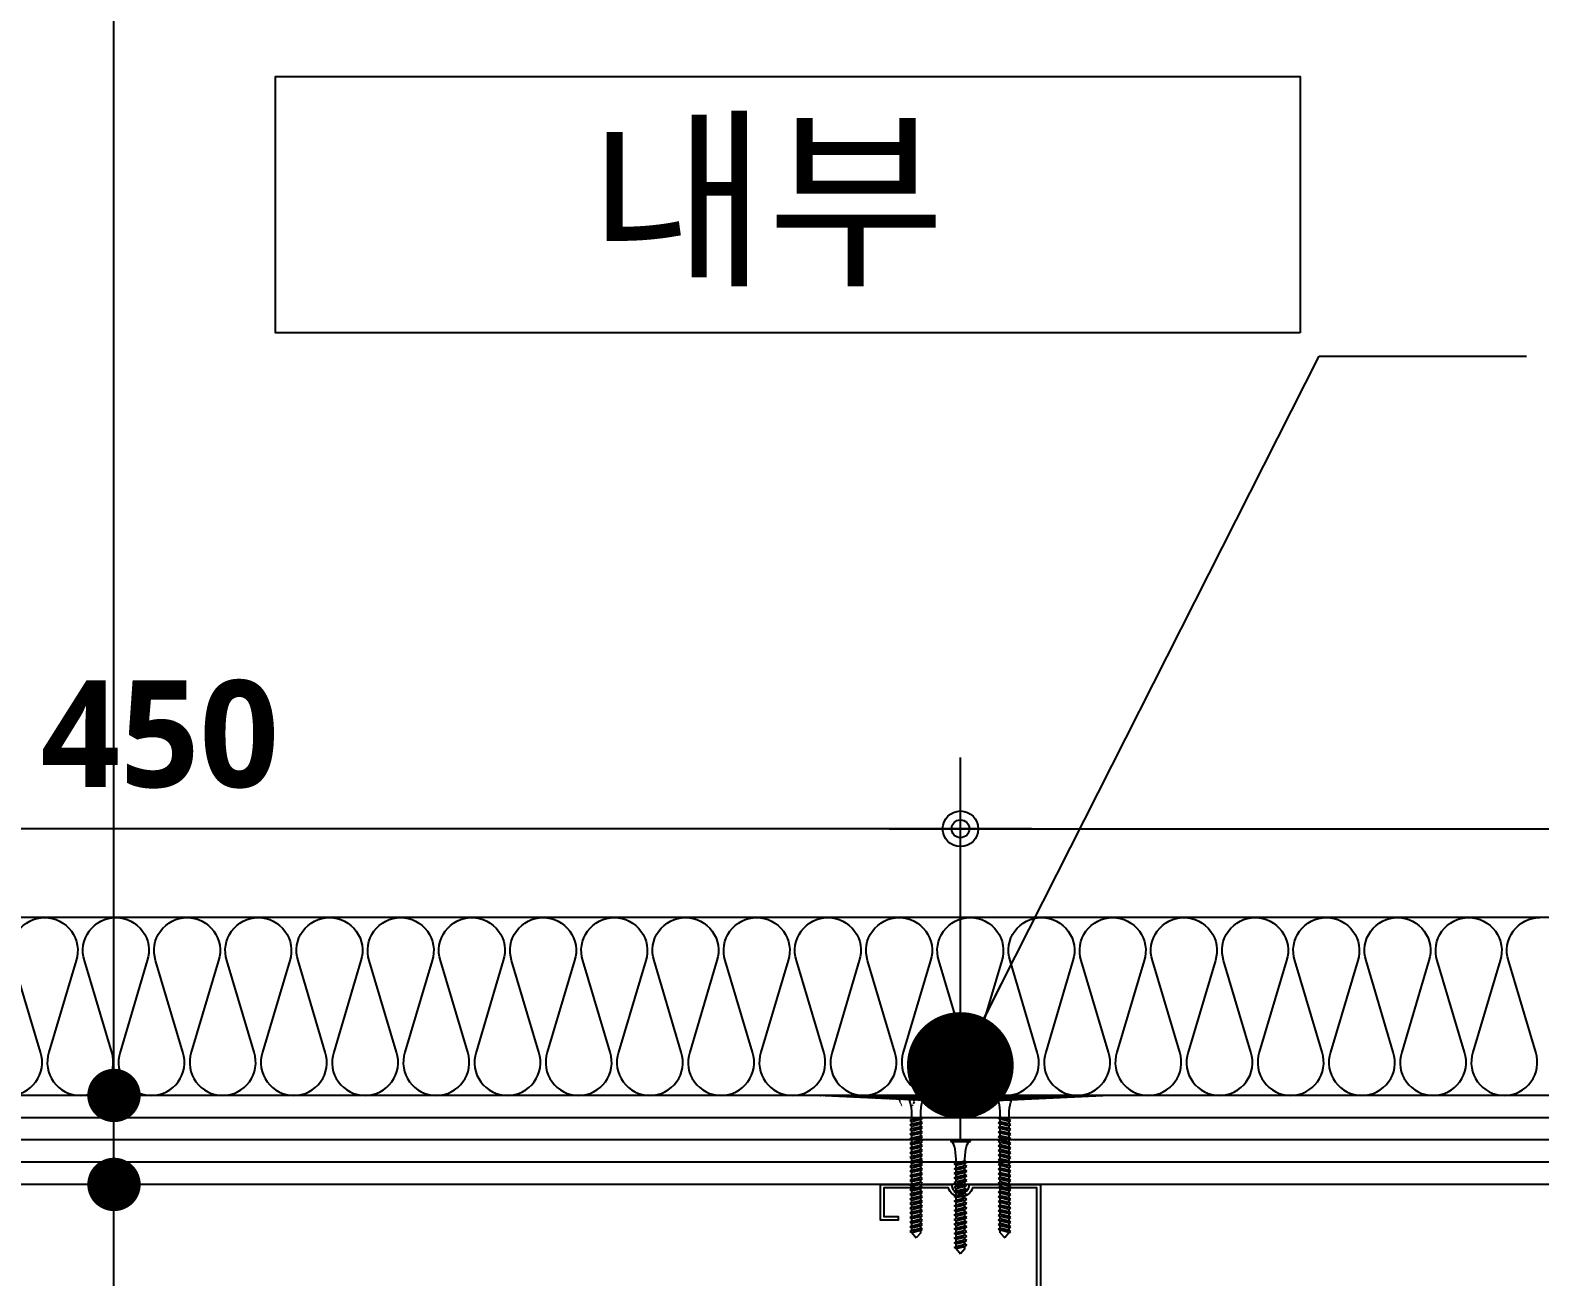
# Model space of a CAD drawing. Extents: x 200 to 24872, y 200 to 5740.
# Drawn here: x 21436.1 to 21860.3, y 2027.7 to 2378 of the extents above; entities that cross this region are included whole.
import ezdxf

# ---------------------------------------------------------------- set-up
doc = ezdxf.new("R2010")
doc.units = 0
doc.header["$LTSCALE"] = 10
doc.header["$MEASUREMENT"] = 0
doc.header["$PDSIZE"] = -2
doc.layers.get('0').update_dxf_attribs({"linetype": 'CONTINUOUS'})
doc.layers.get('Defpoints').update_dxf_attribs({"color": 143, "linetype": 'CONTINUOUS'})
for name, color, linetype in [('A-ANNO-LEAD', 4, 'CONTINUOUS'), ('A-ANNO-TEXT1', 7, 'CONTINUOUS'), ('A-DIM', 7, 'CONTINUOUS'), ('A-ELE9', 9, 'CONTINUOUS'), ('A-insul', 251, 'CONTINUOUS'), ('A-LEADER', 7, 'CONTINUOUS'), ('A-ST-AXIS-BUB', 7, 'CONTINUOUS'), ('A-ST-AXIS-DIM', 7, 'CONTINUOUS'), ('A-STUD', 3, 'CONTINUOUS'), ('A-WALL-DRY', 7, 'CONTINUOUS'), ('나사못32', 8, 'CONTINUOUS'), ('나사못40', 8, 'CONTINUOUS'), ('조인트컴파운드', 8, 'CONTINUOUS')]:
    doc.layers.add(name, color=color, linetype=linetype)
doc.styles.add('2020음성 1차', font='NanumGothicBold.ttf')
doc.dimstyles.new('DLEADER', dxfattribs={"dimscale": 50, "dimtxt": 3, "dimasz": 3, "dimexe": 1, "dimexo": 8, "dimgap": 1, "dimtad": 1, "dimdec": 0, "dimrnd": 0.25, "dimdsep": 32, "dimtxsty": '2020음성 1차', "dimblk": 'DOT', "dimcen": 5, "dimclrd": 4, "dimclre": 4, "dimclrt": 3, "dimadec": 0, "dimazin": 0, "dimtfac": 1, "dimtdec": 0, "dimtix": 1, "dimtmove": 2, "dimatfit": 1, "dimldrblk": 'DOT', "dimfxl": 1, "dimarcsym": 0})
doc.dimstyles.new('RI-DOT-150', dxfattribs={"dimscale": 150, "dimtxt": 3, "dimasz": 1, "dimexe": 2, "dimexo": 2, "dimgap": 1, "dimtad": 1, "dimdec": 0, "dimzin": 9, "dimdsep": 46, "dimtxsty": '2020음성 1차', "dimcen": 0, "dimclrd": 256, "dimclre": 256, "dimclrt": 3, "dimadec": 0, "dimazin": 0, "dimtm": 1e-09, "dimtfac": 1, "dimtdec": 0, "dimtix": 1, "dimtmove": 2, "dimatfit": 3, "dimfxl": 1.25, "dimtolj": 1, "dimtzin": 0, "dimlwd": -1, "dimlwe": -1, "dimarcsym": 0})

# ---------------------------------------------------------------- blocks, each defined once
blk = doc.blocks.new('DIMDOT')
at = {"layer": 'A-DIM', "color": 7, "linetype": 'Continuous'}
blk.add_line((-2, 0), (2, 0), dxfattribs=at)
for radius in [0.5, 0.25]:
    blk.add_circle((0, 0), radius, dxfattribs=at)
blk = doc.blocks.new('*D162')
at = {"layer": 'A-ST-AXIS-DIM'}
for p, q in [((21697.48585798964, 2086.111153102946), (21697.48585798964, 2173.61115309353)), ((22147.48585798964, 2086.111153100814), (22147.48585798964, 2173.61115309353)), ((21707.48585798964, 2153.61115309353), (22137.48585798964, 2153.61115309353))]:
    blk.add_line(p, q, dxfattribs=at)
at = {"layer": 'Defpoints', "color": 0}
for p in [(22147.48585798964, 2153.61115309353), (21697.48585798964, 2071.111153102946), (22147.48585798964, 2071.111153100814)]:
    blk.add_point(p, dxfattribs=at)
at = {"layer": 'A-ST-AXIS-DIM', "linetype": 'ByBlock', "xscale": 10, "yscale": 10, "zscale": 10, "rotation": 180}
blk.add_blockref('DIMDOT', (21697.48585798964, 2153.61115309353), dxfattribs=at)
at = {"layer": 'A-ST-AXIS-DIM', "linetype": 'ByBlock', "xscale": 10, "yscale": 10, "zscale": 10}
blk.add_blockref('DIMDOT', (22147.48585798964, 2153.61115309353), dxfattribs=at)
at = {"layer": 'A-ST-AXIS-DIM', "color": 3, "ltscale": 10, "insert": (21922.48585798964, 2180.102630366258), "char_height": 30, "attachment_point": 5, "style": '2020음성 1차'}
blk.add_mtext('\\A1;450', dxfattribs=at)
blk = doc.blocks.new('*D163')
at = {"layer": 'A-ST-AXIS-DIM'}
for p, q in [((21247.48585798964, 2086.111153100814), (21247.48585798964, 2173.61115309353)), ((21697.48585798964, 2086.111153102946), (21697.48585798964, 2173.61115309353)), ((21687.48585798964, 2153.61115309353), (21257.48585798964, 2153.61115309353))]:
    blk.add_line(p, q, dxfattribs=at)
at = {"layer": 'Defpoints', "color": 0}
for p in [(21247.48585798964, 2153.61115309353), (21247.48585798964, 2071.111153100814), (21697.48585798964, 2071.111153102946)]:
    blk.add_point(p, dxfattribs=at)
at = {"layer": 'A-ST-AXIS-DIM', "linetype": 'ByBlock', "xscale": 10, "yscale": 10, "zscale": 10, "rotation": 180}
blk.add_blockref('DIMDOT', (21247.48585798964, 2153.61115309353), dxfattribs=at)
at = {"layer": 'A-ST-AXIS-DIM', "linetype": 'ByBlock', "xscale": 10, "yscale": 10, "zscale": 10}
blk.add_blockref('DIMDOT', (21697.48585798964, 2153.61115309353), dxfattribs=at)
at = {"layer": 'A-ST-AXIS-DIM', "color": 3, "ltscale": 10, "insert": (21472.48585798964, 2180.102630366258), "char_height": 30, "attachment_point": 5, "style": '2020음성 1차'}
blk.add_mtext('\\A1;450', dxfattribs=at)
blk = doc.blocks.new('_Dot')
at = {"color": 0, "lineweight": -2}
blk.add_line((-0.5, 0), (-1, 0), dxfattribs=at)
at = {"color": 0, "const_width": 0.5}
blk.add_lwpolyline([(-0.25, 0, 1), (0.25, 0, 1)], format="xyb", close=True, dxfattribs=at)
blk = doc.blocks.new('SYM-DOT')
at = {"layer": 'A-LEADER', "const_width": 7.5}
blk.add_lwpolyline([(-7.059022421001259, 1.842695543846275, 1), (0.4409775789987407, 1.842695543846275, 1)], format="xyb", close=True, dxfattribs=at)
blk = doc.blocks.new('kcc나사못32')
at = {"layer": '나사못32'}
for p, q in [((1.500005058944225, 29.89999868441373), (1.000005058944225, 29.59999868436717)), ((1.500005058944225, 30.59999868436717), (2.750005058944225, 31.99999868427403)), ((1.500005058944225, 30.59999868436717), (1.500005058944225, 29.89999868441373)), ((4.000005058944225, 30.49999868427403), (1.500005058944225, 29.89999868441373)), ((4.000005058944225, 29.89999868441373), (1.500005058944225, 29.89999868441373)), ((4.000005058944225, 29.89999868441373), (1.500005058944225, 29.2999986843206)), ((4.000005058944225, 30.49999868427403), (2.750005058944225, 31.99999868427403)), ((4.000005058944225, 30.49999868427403), (4.500005058944224, 30.19999868422747)), ((4.500005058944224, 30.19999868422747), (4.000005058944225, 29.89999868441373)), ((4.000005058944225, 29.89999868441373), (4.000005058944225, 29.19999868422747)), ((1.000005058944225, 29.59999868436717), (1.500005058944225, 29.2999986843206)), ((1.500005058944225, 28.59999868436716), (1.000005058944225, 28.2999986843206)), ((1.000005058944225, 28.2999986843206), (1.500005058944225, 27.99999868427403)), ((1.500005058944225, 27.2999986843206), (1.000005058944225, 26.99999868427403)), ((1.000005058944225, 26.99999868427403), (1.500005058944225, 26.69999868422747)), ((1.500005058944225, 25.99999868427403), (1.000005058944225, 25.69999868422747)), ((1.000005058944225, 25.69999868422747), (1.500005058944225, 25.39999868441373)), ((1.500005058944225, 29.2999986843206), (1.500005058944225, 28.59999868436716)), ((4.000005058944225, 29.19999868422747), (1.500005058944225, 28.59999868436716)), ((4.000005058944225, 28.59999868436716), (1.500005058944225, 28.59999868436716)), ((4.000005058944225, 28.59999868436716), (1.500005058944225, 27.99999868427403)), ((1.500005058944225, 27.99999868427403), (1.500005058944225, 27.2999986843206)), ((4.000005058944225, 27.89999868441373), (1.500005058944225, 27.2999986843206)), ((4.000005058944225, 27.2999986843206), (1.500005058944225, 27.2999986843206)), ((4.000005058944225, 27.2999986843206), (1.500005058944225, 26.69999868422747)), ((1.500005058944225, 26.69999868422747), (1.500005058944225, 25.99999868427403)), ((4.000005058944225, 26.59999868436717), (1.500005058944225, 25.99999868427403)), ((4.000005058944225, 25.99999868427403), (1.500005058944225, 25.99999868427403)), ((4.000005058944225, 25.99999868427403), (1.500005058944225, 25.39999868441373)), ((4.000005058944225, 29.19999868422747), (4.500005058944224, 28.89999868441373)), ((4.500005058944224, 28.89999868441373), (4.000005058944225, 28.59999868436716)), ((4.000005058944225, 28.59999868436716), (4.000005058944225, 27.89999868441373)), ((4.000005058944225, 27.89999868441373), (4.500005058944224, 27.59999868436717)), ((4.500005058944224, 27.59999868436717), (4.000005058944225, 27.2999986843206)), ((4.000005058944225, 27.2999986843206), (4.000005058944225, 26.59999868436717)), ((4.000005058944225, 26.59999868436717), (4.500005058944224, 26.2999986843206)), ((4.500005058944224, 26.2999986843206), (4.000005058944225, 25.99999868427403)), ((4.000005058944225, 25.99999868427403), (4.000005058944225, 25.2999986843206)), ((1.500005058944225, 24.69999868422747), (1.000005058944225, 24.39999868441373)), ((1.000005058944225, 24.39999868441373), (1.500005058944225, 24.09999868436717)), ((1.500005058944225, 23.39999868441373), (1.000005058944225, 23.09999868436717)), ((1.000005058944225, 23.09999868436717), (1.500005058944225, 22.7999986843206)), ((1.500005058944225, 22.09999868436717), (1.000005058944225, 21.7999986843206)), ((1.000005058944225, 21.7999986843206), (1.500005058944225, 21.49999868427403)), ((1.500005058944225, 25.39999868441373), (1.500005058944225, 24.69999868422747)), ((4.000005058944225, 25.2999986843206), (1.500005058944225, 24.69999868422747)), ((4.000005058944225, 24.69999868422747), (1.500005058944225, 24.69999868422747)), ((4.000005058944225, 24.69999868422747), (1.500005058944225, 24.09999868436717)), ((1.500005058944225, 24.09999868436717), (1.500005058944225, 23.39999868441373)), ((4.000005058944225, 23.99999868427403), (1.500005058944225, 23.39999868441373)), ((4.000005058944225, 23.39999868441373), (1.500005058944225, 23.39999868441373)), ((4.000005058944225, 23.39999868441373), (1.500005058944225, 22.7999986843206)), ((1.500005058944225, 22.7999986843206), (1.500005058944225, 22.09999868436717)), ((4.000005058944225, 22.69999868422747), (1.500005058944225, 22.09999868436717)), ((4.000005058944225, 22.09999868436717), (1.500005058944225, 22.09999868436717)), ((4.000005058944225, 22.09999868436717), (1.500005058944225, 21.49999868427403)), ((1.500005058944225, 21.49999868427403), (1.500005058944225, 20.7999986843206)), ((4.000005058944225, 21.39999868441373), (1.500005058944225, 20.7999986843206)), ((4.000005058944225, 25.2999986843206), (4.500005058944224, 24.99999868427404)), ((4.500005058944224, 24.99999868427404), (4.000005058944225, 24.69999868422747)), ((4.000005058944225, 24.69999868422747), (4.000005058944225, 23.99999868427403)), ((4.000005058944225, 23.99999868427403), (4.500005058944224, 23.69999868422747)), ((4.500005058944224, 23.69999868422747), (4.000005058944225, 23.39999868441373)), ((4.000005058944225, 23.39999868441373), (4.000005058944225, 22.69999868422747)), ((4.000005058944225, 22.69999868422747), (4.500005058944224, 22.39999868441373)), ((4.500005058944224, 22.39999868441373), (4.000005058944225, 22.09999868436717)), ((4.000005058944225, 22.09999868436717), (4.000005058944225, 21.39999868441373)), ((4.000005058944225, 21.39999868441373), (4.500005058944224, 21.09999868436716)), ((1.500005058944225, 20.7999986843206), (1.000005058944225, 20.49999868427403)), ((1.000005058944225, 20.49999868427403), (1.500005058944225, 20.19999868422747)), ((1.500005058944225, 19.49999868427403), (1.000005058944225, 19.19999868422747)), ((1.000005058944225, 19.19999868422747), (1.500005058944225, 18.89999868441373)), ((1.500005058944225, 18.19999868422747), (1.000005058944225, 17.89999868441373)), ((1.000005058944225, 17.89999868441373), (1.500005058944225, 17.59999868436716)), ((4.000005058944225, 20.7999986843206), (1.500005058944225, 20.7999986843206)), ((4.000005058944225, 20.7999986843206), (1.500005058944225, 20.19999868422747)), ((1.500005058944225, 20.19999868422747), (1.500005058944225, 19.49999868427403)), ((4.000005058944225, 20.09999868436716), (1.500005058944225, 19.49999868427403)), ((4.000005058944225, 19.49999868427403), (1.500005058944225, 19.49999868427403)), ((4.000005058944225, 19.49999868427403), (1.500005058944225, 18.89999868441373)), ((1.500005058944225, 18.89999868441373), (1.500005058944225, 18.19999868422747)), ((4.000005058944225, 18.7999986843206), (1.500005058944225, 18.19999868422747)), ((4.000005058944225, 18.19999868422747), (1.500005058944225, 18.19999868422747)), ((4.000005058944225, 18.19999868422747), (1.500005058944225, 17.59999868436716)), ((1.500005058944225, 17.59999868436716), (1.500005058944225, 16.89999868441373)), ((4.000005058944225, 17.49999868427403), (1.500005058944225, 16.89999868441373)), ((4.500005058944224, 21.09999868436716), (4.000005058944225, 20.7999986843206)), ((4.000005058944225, 20.7999986843206), (4.000005058944225, 20.09999868436716)), ((4.000005058944225, 20.09999868436716), (4.500005058944224, 19.7999986843206)), ((4.500005058944224, 19.7999986843206), (4.000005058944225, 19.49999868427403)), ((4.000005058944225, 19.49999868427403), (4.000005058944225, 18.7999986843206)), ((4.000005058944225, 18.7999986843206), (4.500005058944224, 18.49999868427403)), ((4.500005058944224, 18.49999868427403), (4.000005058944225, 18.19999868422747)), ((4.000005058944225, 18.19999868422747), (4.000005058944225, 17.49999868427403)), ((4.000005058944225, 17.49999868427403), (4.500005058944224, 17.19999868422746)), ((4.500005058944224, 17.19999868422746), (4.000005058944225, 16.89999868441373)), ((1.500005058944225, 16.89999868441373), (1.000005058944225, 16.59999868436716)), ((1.000005058944225, 16.59999868436716), (1.500005058944225, 16.2999986843206)), ((1.500005058944225, 15.59999868436716), (1.000005058944225, 15.2999986843206)), ((1.000005058944225, 15.2999986843206), (1.500005058944225, 14.99999868427403)), ((1.500005058944225, 14.2999986843206), (1.000005058944225, 13.99999868427403)), ((1.000005058944225, 13.99999868427403), (1.500005058944225, 13.69999868422747)), ((1.500005058944225, 12.99999868427403), (1.000005058944225, 12.69999868422746)), ((4.000005058944225, 16.89999868441373), (1.500005058944225, 16.89999868441373)), ((4.000005058944225, 16.89999868441373), (1.500005058944225, 16.2999986843206)), ((1.500005058944225, 16.2999986843206), (1.500005058944225, 15.59999868436716)), ((4.000005058944225, 16.19999868422747), (1.500005058944225, 15.59999868436716)), ((4.000005058944225, 15.59999868436716), (1.500005058944225, 15.59999868436716)), ((4.000005058944225, 15.59999868436716), (1.500005058944225, 14.99999868427403)), ((1.500005058944225, 14.99999868427403), (1.500005058944225, 14.2999986843206)), ((4.000005058944225, 14.89999868441373), (1.500005058944225, 14.2999986843206)), ((4.000005058944225, 14.2999986843206), (1.500005058944225, 14.2999986843206)), ((4.000005058944225, 14.2999986843206), (1.500005058944225, 13.69999868422747)), ((1.500005058944225, 13.69999868422747), (1.500005058944225, 12.99999868427403)), ((4.000005058944225, 13.59999868436716), (1.500005058944225, 12.99999868427403)), ((4.000005058944225, 12.99999868427403), (1.500005058944225, 12.99999868427403)), ((4.000005058944225, 12.99999868427403), (1.500005058944225, 12.39999868441373)), ((4.000005058944225, 16.89999868441373), (4.000005058944225, 16.19999868422747)), ((4.000005058944225, 16.19999868422747), (4.500005058944224, 15.89999868441373)), ((4.500005058944224, 15.89999868441373), (4.000005058944225, 15.59999868436716)), ((4.000005058944225, 15.59999868436716), (4.000005058944225, 14.89999868441373)), ((4.000005058944225, 14.89999868441373), (4.500005058944224, 14.59999868436716)), ((4.500005058944224, 14.59999868436716), (4.000005058944225, 14.2999986843206)), ((4.000005058944225, 14.2999986843206), (4.000005058944225, 13.59999868436716)), ((4.000005058944225, 13.59999868436716), (4.500005058944224, 13.2999986843206)), ((4.500005058944224, 13.2999986843206), (4.000005058944225, 12.99999868427403)), ((4.000005058944225, 12.99999868427403), (4.000005058944225, 12.2999986843206)), ((1.000005058944225, 12.69999868422746), (1.500005058944225, 12.39999868441373)), ((1.500005058944225, 11.69999868422746), (1.000005058944225, 11.39999868441373)), ((1.000005058944225, 11.39999868441373), (1.500005058944225, 11.09999868436716)), ((1.500005058944225, 10.39999868441373), (1.000005058944225, 10.09999868436716)), ((1.000005058944225, 10.09999868436716), (1.500005058944225, 9.799998684320597)), ((1.500005058944225, 9.099998684367165), (1.000005058944225, 8.799998684320597)), ((1.000005058944225, 8.799998684320597), (1.500005058944225, 8.499998684274033)), ((1.500005058944225, 12.39999868441373), (1.500005058944225, 11.69999868422746)), ((4.000005058944225, 12.2999986843206), (1.500005058944225, 11.69999868422746)), ((4.000005058944225, 11.69999868422746), (1.500005058944225, 11.69999868422746)), ((4.000005058944225, 11.69999868422746), (1.500005058944225, 11.09999868436716)), ((1.500005058944225, 11.09999868436716), (1.500005058944225, 10.39999868441373)), ((4.000005058944225, 10.99999868427403), (1.500005058944225, 10.39999868441373)), ((4.000005058944225, 10.39999868441373), (1.500005058944225, 10.39999868441373)), ((4.000005058944225, 10.39999868441373), (1.500005058944225, 9.799998684320597)), ((1.500005058944225, 9.799998684320597), (1.500005058944225, 9.099998684367165)), ((4.000005058944225, 9.699998684227467), (1.500005058944225, 9.099998684367165)), ((4.000005058944225, 9.099998684367165), (1.500005058944225, 9.099998684367165)), ((4.000005058944225, 9.099998684367165), (1.500005058944225, 8.499998684274033)), ((1.500005058944225, 8.499998684274033), (1.500005058944225, 7.799998684320598)), ((4.000005058944225, 12.2999986843206), (4.500005058944224, 11.99999868427403)), ((4.500005058944224, 11.99999868427403), (4.000005058944225, 11.69999868422746)), ((4.000005058944225, 11.69999868422746), (4.000005058944225, 10.99999868427403)), ((4.000005058944225, 10.99999868427403), (4.500005058944224, 10.69999868422746)), ((4.500005058944224, 10.69999868422746), (4.000005058944225, 10.39999868441373)), ((4.000005058944225, 10.39999868441373), (4.000005058944225, 9.699998684227467)), ((4.000005058944225, 9.699998684227467), (4.500005058944224, 9.399998684413733)), ((4.500005058944224, 9.399998684413733), (4.000005058944225, 9.099998684367165)), ((4.000005058944225, 9.099998684367165), (4.000005058944225, 8.399998684413731)), ((1.500005058944225, 7.799998684320598), (1.000005058944225, 7.499998684274032)), ((1.000005058944225, 7.499998684274032), (1.500005058944225, 7.199998684227466)), ((1.500005058944225, 6.499998684274032), (1.000005058944225, 6.199998684227466)), ((1.000005058944225, 6.199998684227466), (1.500005058944225, 5.899998684413731)), ((4.000005058944225, 8.399998684413731), (1.500005058944225, 7.799998684320598)), ((4.000005058944225, 7.799998684320598), (1.500005058944225, 7.799998684320598)), ((4.000005058944225, 7.799998684320598), (1.500005058944225, 7.199998684227466)), ((1.500005058944225, 7.199998684227466), (1.500005058944225, 6.499998684274032)), ((4.000005058944225, 7.099998684367164), (1.500005058944225, 6.499998684274032)), ((4.000005058944225, 6.499998684274032), (1.500005058944225, 6.499998684274032)), ((4.000005058944225, 6.499998684274032), (1.500005058944225, 5.899998684413731)), ((1.500005058944225, 5.899998684413731), (1.500005058944225, 5.399998684413731)), ((4.000005058944225, 8.399998684413731), (4.500005058944224, 8.099998684367165)), ((4.500005058944224, 8.099998684367165), (4.000005058944225, 7.799998684320598)), ((4.000005058944225, 7.799998684320598), (4.000005058944225, 7.099998684367164)), ((4.000005058944225, 7.099998684367164), (4.500005058944224, 6.799998684320598)), ((4.500005058944224, 6.799998684320598), (4.000005058944225, 6.499998684274032)), ((4.000005058944225, 6.499998684274032), (4.000005058944225, 5.399998684413731)), ((5.0589442253e-06, -1.3157259673e-06), (5.0589442253e-06, 0.3999986844137311)), ((5.500005058944224, 0.3999986844137311), (5.0589442253e-06, 0.3999986844137311)), ((5.500005058944224, -1.3157259673e-06), (5.500005058944224, 0.3999986844137311)), ((5.500005058944224, -1.3157259673e-06), (5.0589442253e-06, -1.3157259673e-06))]:
    blk.add_line(p, q, dxfattribs=at)
at = {"layer": '나사못32', "extrusion": (0, 0, -1)}
blk.add_ellipse((5.0589442253e-06, 5.399998684413731), major_axis=(1.549203e-10, 5), ratio=0.3, start_param=1.570796326785601, end_param=3.141592653486512, dxfattribs=at)
at = {"layer": '나사못32'}
blk.add_ellipse((5.500005058944224, 5.399998684413731), major_axis=(2.59983e-11, 5), ratio=0.3, start_param=1.570796326796456, end_param=3.141592653607123, dxfattribs=at)
blk = doc.blocks.new('kcc나사못40')
at = {"layer": '나사못40'}
for p, q in [((1.500000002384354, 38.49999986732496), (1.000000002384354, 38.19999986732496)), ((1.000000002384354, 38.19999986732496), (1.500000002384354, 37.89999986732496)), ((1.500000002384354, 38.49999986732496), (2.750000002384354, 39.99999986732496)), ((1.500000002384354, 38.49999986732496), (4.000000002384353, 37.89999986732496)), ((4.000000002384353, 38.59999986732497), (2.750000002384354, 39.99999986732496)), ((4.000000002384339, 38.59999986732497), (4.000000002384326, 37.89999986732496)), ((1.500000002384354, 37.19999986732496), (1.000000002384354, 36.89999986732496)), ((1.000000002384354, 36.89999986732496), (1.500000002384354, 36.59999986732497)), ((1.500000002384382, 35.89999986732498), (1.000000002384382, 35.59999986732497)), ((1.000000002384382, 35.59999986732497), (1.500000002384382, 35.29999986732498)), ((1.50000000238441, 34.599999867325), (1.00000000238441, 34.299999867325)), ((1.00000000238441, 34.299999867325), (1.50000000238441, 33.999999867325)), ((1.500000002384354, 37.89999986732496), (4.000000002384353, 37.29999986732497)), ((1.500000002384354, 37.89999986732495), (1.500000002384354, 37.19999986732496)), ((1.500000002384354, 37.89999986732495), (4.000000002384353, 37.89999986732496)), ((1.500000002384354, 37.19999986732496), (4.000000002384353, 36.59999986732497)), ((1.500000002384354, 36.59999986732497), (4.000000002384353, 35.99999986732497)), ((1.500000002384382, 36.59999986732497), (1.500000002384382, 35.89999986732496)), ((1.500000002384382, 36.59999986732497), (4.000000002384311, 36.59999986732497)), ((1.500000002384382, 35.89999986732498), (4.000000002384382, 35.29999986732498)), ((1.500000002384382, 35.29999986732498), (4.000000002384382, 34.69999986732498)), ((1.50000000238441, 35.29999986732498), (1.50000000238441, 34.59999986732498)), ((1.500000002384382, 35.29999986732498), (4.000000002384382, 35.29999986732498)), ((1.50000000238441, 34.599999867325), (4.00000000238441, 33.999999867325)), ((1.500000002384439, 33.999999867325), (1.500000002384439, 33.299999867325)), ((1.50000000238441, 33.999999867325), (4.00000000238441, 33.39999986732501)), ((1.500000002384439, 33.999999867325), (4.000000002384368, 33.999999867325)), ((4.000000002384353, 37.89999986732496), (4.500000002384353, 37.59999986732497)), ((4.500000002384353, 37.59999986732497), (4.000000002384353, 37.29999986732497)), ((4.000000002384326, 37.29999986732496), (4.000000002384311, 36.59999986732497)), ((4.000000002384353, 36.59999986732497), (4.500000002384353, 36.29999986732499)), ((4.500000002384353, 36.29999986732499), (4.000000002384353, 35.99999986732497)), ((4.000000002384353, 35.99999986732497), (4.000000002384339, 35.29999986732498)), ((4.000000002384382, 35.29999986732498), (4.500000002384382, 34.999999867325)), ((4.500000002384382, 34.999999867325), (4.000000002384382, 34.69999986732498)), ((4.000000002384382, 34.69999986732498), (4.000000002384368, 33.999999867325)), ((4.00000000238441, 33.999999867325), (4.50000000238441, 33.69999986732502)), ((1.500000002384439, 33.29999986732501), (1.000000002384439, 32.99999986732502)), ((1.000000002384439, 32.99999986732502), (1.500000002384439, 32.69999986732502)), ((1.500000002384467, 31.99999986732503), (1.000000002384467, 31.69999986732503)), ((1.000000002384467, 31.69999986732503), (1.500000002384467, 31.39999986732504)), ((1.500000002384496, 30.69999986732505), (1.000000002384496, 30.39999986732505)), ((1.000000002384496, 30.39999986732505), (1.500000002384496, 30.09999986732506)), ((1.500000002384439, 33.29999986732501), (4.000000002384439, 32.69999986732502)), ((1.500000002384439, 32.69999986732502), (4.000000002384439, 32.09999986732503)), ((1.500000002384467, 32.69999986732502), (1.500000002384467, 31.99999986732502)), ((1.500000002384467, 32.69999986732502), (4.000000002384439, 32.69999986732502)), ((1.500000002384467, 31.99999986732503), (4.000000002384467, 31.39999986732504)), ((1.500000002384496, 31.39999986732504), (1.500000002384496, 30.69999986732503)), ((1.500000002384467, 31.39999986732504), (4.000000002384467, 30.79999986732504)), ((1.500000002384496, 31.39999986732504), (4.000000002384425, 31.39999986732504)), ((1.500000002384496, 30.69999986732505), (4.000000002384496, 30.09999986732506)), ((1.500000002384496, 30.09999986732506), (4.000000002384496, 29.49999986732506)), ((1.500000002384524, 30.09999986732506), (1.500000002384524, 29.39999986732505)), ((1.500000002384524, 30.09999986732506), (4.000000002384454, 30.09999986732506)), ((4.50000000238441, 33.69999986732502), (4.00000000238441, 33.39999986732501)), ((4.00000000238441, 33.39999986732501), (4.000000002384396, 32.69999986732502)), ((4.000000002384439, 32.69999986732502), (4.500000002384438, 32.39999986732504)), ((4.500000002384438, 32.39999986732504), (4.000000002384439, 32.09999986732503)), ((4.000000002384439, 32.09999986732503), (4.000000002384425, 31.39999986732504)), ((4.000000002384467, 31.39999986732504), (4.500000002384467, 31.09999986732506)), ((4.500000002384467, 31.09999986732506), (4.000000002384467, 30.79999986732504)), ((4.000000002384467, 30.79999986732504), (4.000000002384454, 30.09999986732506)), ((4.000000002384496, 30.09999986732506), (4.500000002384496, 29.79999986732507)), ((4.500000002384496, 29.79999986732507), (4.000000002384496, 29.49999986732506)), ((1.500000002384524, 29.39999986732507), (1.000000002384524, 29.09999986732507)), ((1.000000002384524, 29.09999986732507), (1.500000002384524, 28.79999986732507)), ((1.500000002384552, 28.09999986732508), (1.000000002384552, 27.79999986732509)), ((1.000000002384552, 27.79999986732509), (1.500000002384552, 27.49999986732509)), ((1.500000002384581, 26.7999998673251), (1.000000002384581, 26.4999998673251)), ((1.000000002384581, 26.4999998673251), (1.500000002384581, 26.19999986732511)), ((1.500000002384609, 25.49999986732512), (1.000000002384609, 25.19999986732512)), ((1.500000002384524, 29.39999986732507), (4.000000002384524, 28.79999986732507)), ((1.500000002384552, 28.79999986732507), (1.500000002384552, 28.09999986732507)), ((1.500000002384524, 28.79999986732507), (4.000000002384524, 28.19999986732508)), ((1.500000002384552, 28.79999986732507), (4.000000002384481, 28.79999986732507)), ((1.500000002384552, 28.09999986732508), (4.000000002384552, 27.49999986732509)), ((1.500000002384552, 27.49999986732509), (4.000000002384552, 26.89999986732509)), ((1.500000002384581, 27.49999986732509), (1.500000002384581, 26.79999986732509)), ((1.500000002384581, 27.49999986732509), (4.00000000238451, 27.49999986732509)), ((1.500000002384581, 26.7999998673251), (4.000000002384581, 26.19999986732511)), ((1.500000002384609, 26.19999986732511), (1.500000002384609, 25.4999998673251)), ((1.500000002384581, 26.19999986732511), (4.000000002384581, 25.59999986732511)), ((1.500000002384609, 26.19999986732511), (4.000000002384538, 26.19999986732511)), ((1.500000002384609, 25.49999986732512), (4.000000002384609, 24.89999986732512)), ((4.000000002384496, 29.49999986732506), (4.000000002384481, 28.79999986732507)), ((4.000000002384524, 28.79999986732507), (4.500000002384523, 28.49999986732509)), ((4.500000002384523, 28.49999986732509), (4.000000002384524, 28.19999986732508)), ((4.000000002384524, 28.19999986732508), (4.00000000238451, 27.49999986732509)), ((4.000000002384552, 27.49999986732509), (4.500000002384552, 27.1999998673251)), ((4.500000002384552, 27.1999998673251), (4.000000002384552, 26.89999986732509)), ((4.000000002384552, 26.89999986732509), (4.000000002384538, 26.19999986732511)), ((4.000000002384581, 26.19999986732511), (4.500000002384581, 25.89999986732512)), ((4.500000002384581, 25.89999986732512), (4.000000002384581, 25.59999986732511)), ((4.000000002384581, 25.59999986732511), (4.000000002384566, 24.89999986732512)), ((1.000000002384609, 25.19999986732512), (1.500000002384609, 24.89999986732512)), ((1.500000002384638, 24.19999986732513), (1.000000002384638, 23.89999986732513)), ((1.000000002384638, 23.89999986732513), (1.500000002384638, 23.59999986732514)), ((1.500000002384666, 22.89999986732515), (1.000000002384666, 22.59999986732515)), ((1.000000002384666, 22.59999986732515), (1.500000002384666, 22.29999986732515)), ((1.500000002384695, 21.59999986732517), (1.000000002384695, 21.29999986732517)), ((1.000000002384695, 21.29999986732517), (1.500000002384695, 20.99999986732517)), ((1.500000002384609, 24.89999986732512), (4.000000002384609, 24.29999986732513)), ((1.500000002384638, 24.89999986732512), (1.500000002384638, 24.19999986732512)), ((1.500000002384638, 24.89999986732512), (4.000000002384566, 24.89999986732512)), ((1.500000002384638, 24.19999986732513), (4.000000002384638, 23.59999986732514)), ((1.500000002384666, 23.59999986732514), (1.500000002384666, 22.89999986732514)), ((1.500000002384638, 23.59999986732514), (4.000000002384638, 22.99999986732514)), ((1.500000002384666, 23.59999986732514), (4.000000002384596, 23.59999986732514)), ((1.500000002384666, 22.89999986732515), (4.000000002384666, 22.29999986732515)), ((1.500000002384666, 22.29999986732515), (4.000000002384666, 21.69999986732516)), ((1.500000002384695, 22.29999986732515), (1.500000002384695, 21.59999986732515)), ((1.500000002384666, 22.29999986732515), (4.000000002384623, 22.29999986732515)), ((1.500000002384695, 21.59999986732517), (4.000000002384695, 20.99999986732517)), ((4.000000002384609, 24.89999986732512), (4.500000002384608, 24.59999986732514)), ((4.500000002384608, 24.59999986732514), (4.000000002384609, 24.29999986732513)), ((4.000000002384609, 24.29999986732513), (4.000000002384596, 23.59999986732514)), ((4.000000002384638, 23.59999986732514), (4.500000002384637, 23.29999986732516)), ((4.500000002384637, 23.29999986732516), (4.000000002384638, 22.99999986732514)), ((4.000000002384638, 22.99999986732514), (4.000000002384623, 22.29999986732515)), ((4.000000002384666, 22.29999986732515), (4.500000002384666, 21.99999986732517)), ((4.500000002384666, 21.99999986732517), (4.000000002384666, 21.69999986732516)), ((4.000000002384666, 21.69999986732516), (4.000000002384652, 20.99999986732517)), ((1.500000002384723, 20.29999986732518), (1.000000002384723, 19.99999986732518)), ((1.000000002384723, 19.99999986732518), (1.500000002384723, 19.69999986732519)), ((1.500000002384751, 18.9999998673252), (1.000000002384751, 18.6999998673252)), ((1.000000002384751, 18.6999998673252), (1.500000002384751, 18.39999986732521)), ((1.50000000238478, 17.69999986732521), (1.00000000238478, 17.39999986732522)), ((1.00000000238478, 17.39999986732522), (1.50000000238478, 17.09999986732522)), ((1.500000002384723, 20.99999986732517), (1.500000002384723, 20.29999986732517)), ((1.500000002384695, 20.99999986732517), (4.000000002384695, 20.39999986732518)), ((1.500000002384695, 20.99999986732517), (4.000000002384695, 20.99999986732517)), ((1.500000002384723, 20.29999986732518), (4.000000002384724, 19.69999986732519)), ((1.500000002384723, 19.69999986732519), (4.000000002384724, 19.09999986732519)), ((1.500000002384751, 19.69999986732519), (1.500000002384751, 18.99999986732519)), ((1.500000002384751, 19.69999986732519), (4.000000002384724, 19.69999986732519)), ((1.500000002384751, 18.9999998673252), (4.000000002384751, 18.39999986732521)), ((1.50000000238478, 18.39999986732521), (1.50000000238478, 17.6999998673252)), ((1.500000002384751, 18.39999986732521), (4.000000002384751, 17.79999986732521)), ((1.50000000238478, 18.39999986732521), (4.000000002384709, 18.39999986732521)), ((1.50000000238478, 17.69999986732521), (4.00000000238478, 17.09999986732522)), ((1.50000000238478, 17.09999986732522), (4.00000000238478, 16.49999986732523)), ((1.500000002384808, 17.09999986732522), (1.500000002384808, 16.39999986732522)), ((1.50000000238478, 17.09999986732522), (4.000000002384737, 17.09999986732522)), ((4.000000002384695, 20.99999986732517), (4.500000002384695, 20.69999986732519)), ((4.500000002384695, 20.69999986732519), (4.000000002384695, 20.39999986732518)), ((4.000000002384695, 20.39999986732518), (4.00000000238468, 19.69999986732519)), ((4.000000002384724, 19.69999986732519), (4.500000002384723, 19.39999986732521)), ((4.500000002384723, 19.39999986732521), (4.000000002384724, 19.09999986732519)), ((4.000000002384724, 19.09999986732519), (4.000000002384709, 18.39999986732521)), ((4.000000002384751, 18.39999986732521), (4.500000002384751, 18.09999986732522)), ((4.500000002384751, 18.09999986732522), (4.000000002384751, 17.79999986732521)), ((4.000000002384751, 17.79999986732521), (4.000000002384737, 17.09999986732522)), ((4.00000000238478, 17.09999986732522), (4.50000000238478, 16.79999986732524)), ((1.500000002384808, 16.39999986732523), (1.000000002384808, 16.09999986732524)), ((1.000000002384808, 16.09999986732524), (1.500000002384808, 15.79999986732524)), ((1.500000002384837, 15.09999986732525), (1.000000002384837, 14.79999986732525)), ((1.000000002384837, 14.79999986732525), (1.500000002384837, 14.49999986732526)), ((1.500000002384865, 13.79999986732527), (1.000000002384865, 13.49999986732527)), ((1.000000002384865, 13.49999986732527), (1.500000002384865, 13.19999986732527)), ((1.500000002384808, 16.39999986732523), (4.000000002384808, 15.79999986732524)), ((1.500000002384837, 15.79999986732524), (1.500000002384837, 15.09999986732523)), ((1.500000002384808, 15.79999986732524), (4.000000002384808, 15.19999986732524)), ((1.500000002384837, 15.79999986732524), (4.000000002384766, 15.79999986732524)), ((1.500000002384837, 15.09999986732525), (4.000000002384836, 14.49999986732526)), ((1.500000002384837, 14.49999986732526), (4.000000002384836, 13.89999986732526)), ((1.500000002384865, 14.49999986732526), (1.500000002384865, 13.79999986732525)), ((1.500000002384865, 14.49999986732526), (4.000000002384794, 14.49999986732526)), ((1.500000002384865, 13.79999986732527), (4.000000002384866, 13.19999986732527)), ((1.500000002384894, 13.19999986732527), (1.500000002384894, 12.49999986732527)), ((1.500000002384865, 13.19999986732527), (4.000000002384866, 12.59999986732528)), ((1.500000002384894, 13.19999986732527), (4.000000002384823, 13.19999986732527)), ((4.50000000238478, 16.79999986732524), (4.00000000238478, 16.49999986732523)), ((4.00000000238478, 16.49999986732523), (4.000000002384766, 15.79999986732524)), ((4.000000002384808, 15.79999986732524), (4.500000002384809, 15.49999986732526)), ((4.500000002384809, 15.49999986732526), (4.000000002384808, 15.19999986732524)), ((4.000000002384808, 15.19999986732524), (4.000000002384794, 14.49999986732526)), ((4.000000002384836, 14.49999986732526), (4.500000002384836, 14.19999986732527)), ((4.500000002384836, 14.19999986732527), (4.000000002384836, 13.89999986732526)), ((4.000000002384836, 13.89999986732526), (4.000000002384823, 13.19999986732527)), ((4.000000002384866, 13.19999986732527), (4.500000002384866, 12.89999986732529)), ((4.500000002384866, 12.89999986732529), (4.000000002384866, 12.59999986732528)), ((1.500000002384894, 12.49999986732528), (1.000000002384894, 12.19999986732529)), ((1.000000002384894, 12.19999986732529), (1.500000002384894, 11.89999986732529)), ((1.500000002384922, 11.1999998673253), (1.000000002384922, 10.8999998673253)), ((1.000000002384922, 10.8999998673253), (1.500000002384922, 10.59999986732531)), ((1.50000000238495, 9.89999986732532), (1.00000000238495, 9.599999867325323)), ((1.00000000238495, 9.599999867325323), (1.50000000238495, 9.299999867325324)), ((1.500000002384979, 8.599999867325337), (1.000000002384979, 8.29999986732534)), ((1.500000002384894, 12.49999986732528), (4.000000002384893, 11.89999986732529)), ((1.500000002384894, 11.89999986732529), (4.000000002384893, 11.2999998673253)), ((1.500000002384922, 11.89999986732529), (1.500000002384922, 11.19999986732529)), ((1.500000002384922, 11.89999986732529), (4.000000002384851, 11.89999986732529)), ((1.500000002384922, 11.1999998673253), (4.000000002384922, 10.59999986732531)), ((1.50000000238495, 10.59999986732531), (1.50000000238495, 9.899999867325308)), ((1.500000002384922, 10.59999986732531), (4.000000002384922, 9.999999867325315)), ((1.50000000238495, 10.59999986732531), (4.000000002384879, 10.59999986732531)), ((1.50000000238495, 9.89999986732532), (4.00000000238495, 9.299999867325324)), ((1.50000000238495, 9.299999867325324), (4.00000000238495, 8.699999867325332)), ((1.500000002384979, 9.299999867325324), (1.500000002384979, 8.599999867325323)), ((1.500000002384979, 9.299999867325324), (4.000000002384908, 9.299999867325324)), ((1.500000002384979, 8.599999867325337), (4.000000002384978, 7.999999867325343)), ((4.000000002384866, 12.59999986732528), (4.000000002384851, 11.89999986732529)), ((4.000000002384893, 11.89999986732529), (4.500000002384893, 11.59999986732531)), ((4.500000002384893, 11.59999986732531), (4.000000002384893, 11.2999998673253)), ((4.000000002384893, 11.2999998673253), (4.000000002384879, 10.59999986732531)), ((4.000000002384922, 10.59999986732531), (4.500000002384922, 10.29999986732532)), ((4.500000002384922, 10.29999986732532), (4.000000002384922, 9.999999867325315)), ((4.000000002384922, 9.999999867325315), (4.000000002384908, 9.299999867325324)), ((4.00000000238495, 9.299999867325324), (4.50000000238495, 8.999999867325341)), ((4.50000000238495, 8.999999867325341), (4.00000000238495, 8.699999867325332)), ((4.00000000238495, 8.699999867325332), (4.000000002384936, 7.999999867325343)), ((1.000000002384979, 8.29999986732534), (1.500000002384979, 7.999999867325343)), ((1.500000002385007, 7.299999867325353), (1.000000002385007, 6.999999867325357)), ((1.000000002385007, 6.999999867325357), (1.500000002385007, 6.699999867325361)), ((1.500000002385007, 7.999999867325343), (1.500000002385007, 7.299999867325339)), ((1.500000002384979, 7.999999867325343), (4.000000002384978, 7.399999867325348)), ((1.500000002384979, 7.999999867325343), (4.000000002384978, 7.999999867325343)), ((1.500000002385007, 7.299999867325353), (4.000000002385007, 6.699999867325361)), ((1.500000002385007, 6.699999867325361), (4.000000002385007, 6.099999867325366)), ((1.500000002385007, 6.699999867325361), (4.000000002384965, 6.699999867325361)), ((1.500000002385007, 6.699999867325361), (1.500000002385021, 5.399999867325383)), ((4.000000002384978, 7.999999867325343), (4.500000002384978, 7.699999867325361)), ((4.500000002384978, 7.699999867325361), (4.000000002384978, 7.399999867325348)), ((4.000000002384978, 7.399999867325348), (4.000000002384965, 6.699999867325361)), ((4.000000002385007, 6.699999867325361), (4.500000002385007, 6.399999867325377)), ((4.500000002385007, 6.399999867325377), (4.000000002385007, 6.099999867325366)), ((4.000000002385007, 6.099999867325366), (4.000000002384994, 5.399999867325377)), ((2.384354e-09, 0.3999998673249578), (5.500000002384354, 0.3999998673249578)), ((2.384354e-09, -1.326750407e-07), (2.384354e-09, 0.3999998673249578)), ((5.500000002384354, -1.326750407e-07), (5.500000002384354, 0.3999998673249578)), ((2.384354e-09, -1.326750407e-07), (5.500000002384354, -1.326750407e-07))]:
    blk.add_line(p, q, dxfattribs=at)
at = {"layer": '나사못40', "extrusion": (0, 0, -1)}
blk.add_ellipse((2.384354e-09, 5.399999867325377), major_axis=(0, -5.000000000000417), ratio=0.299999999999847, start_param=4.712388980384689, end_param=6.283185307179585, dxfattribs=at)
at = {"layer": '나사못40'}
blk.add_ellipse((5.500000002384354, 5.399999867325377), major_axis=(0, -5.000000000000417), ratio=0.299999999999847, start_param=4.712388980384689, end_param=6.283185307179585, dxfattribs=at)

msp = doc.modelspace()

# ---------------------------------------------------------------- hatches: boundary and pattern name
at = {"layer": '조인트컴파운드'}
h = msp.add_hatch(dxfattribs=at)
h.set_pattern_fill('ANSI31', color=256, scale=0.1, style=0)
h.set_pattern_definition([(45, (16431.50678604332, -16588.68214754635), (-0.2245064030267288, 0.2245064030267288), [])])
edge = h.paths.add_edge_path()
edge.add_ellipse((21679.75000000023, 2073.272318674863), major_axis=(1.73867e-11, 4.999999999999999), ratio=0.2999999999998181, start_angle=329.4726416839911, end_angle=360)
edge.add_line((21679.75000000023, 2078.272318674863), (21679.75000000023, 2078.672318674755))
edge.add_line((21679.75000000023, 2078.67231867474), (21657.49999999846, 2078.672318674784))
edge.add_line((21657.49999999846, 2078.672318674799), (21680.5119245903, 2077.579252256677))
h.paths.add_polyline_path([(21685.25000000023, 2078.67231867474), (21679.75000000023, 2078.67231867474), (21679.75000000023, 2078.272318674863), (21685.25000000023, 2078.272318674834)])
edge = h.paths.add_edge_path()
edge.add_ellipse((21685.25000000023, 2073.272318674834), major_axis=(1.71012e-11, 5), ratio=0.2999999999998181, start_angle=360, end_angle=394.4682650453655)
edge.add_line((21685.23416816225, 2078.272318674834), (21679.7656713156, 2078.272318674848))
edge.add_ellipse((21679.75000000023, 2073.272318674863), major_axis=(1.73867e-11, 4.999999999999999), ratio=0.2999999999998181, start_angle=329.47264168399124, end_angle=360, ccw=False)
edge.add_line((21680.5119245903, 2077.579252256692), (21684.40107547498, 2077.394517589681))
edge = h.paths.add_edge_path()
edge.add_line((21737.49999999828, 2078.672318674624), (21685.25000000023, 2078.67231867474))
edge.add_line((21685.25000000023, 2078.67231867474), (21685.25000000023, 2078.272318674834))
edge.add_ellipse((21685.25000000023, 2073.272318674834), major_axis=(1.71012e-11, 5), ratio=0.2999999999998181, start_angle=360, end_angle=394.4682650453655)
edge.add_line((21684.40107547498, 2077.394517589652), (21697.50000000017, 2076.772318674703))
edge.add_line((21697.50000000017, 2076.772318674717), (21737.49999999825, 2078.672318674624))

# ---------------------------------------------------------------- linework, layer by layer
at = {"layer": 'A-ELE9'}
msp.add_line((22200.00000030709, 2128.672318700672), (21199.99999999882, 2128.672318675352), dxfattribs=at)
at = {"layer": 'A-insul'}
msp.add_lwpolyline([(21430.12000000009, 2078.672318681178, 0.509267), (21438.94999999978, 2090.792318681401), (21431.28999999913, 2116.552318681207, -0.509267), (21440.11999999882, 2128.672318681431, -0.509267), (21448.95999999913, 2116.552318681654), (21441.29999999978, 2090.792318681461, 0.509267), (21450.13000000009, 2078.672318681684, 0.509267), (21458.95999999978, 2090.792318681908), (21451.29999999913, 2116.552318681714, -0.509267), (21460.12999999883, 2128.672318681937, -0.509267), (21468.96999999913, 2116.552318682161), (21461.30999999978, 2090.792318681967, 0.509267), (21470.14000000009, 2078.672318682191, 0.509267), (21478.96999999978, 2090.792318682415), (21471.30999999913, 2116.55231868222, -0.509267), (21480.13999999882, 2128.672318682444, -0.509267), (21488.97999999913, 2116.552318682668), (21481.31999999978, 2090.792318682474, 0.509267), (21490.15000000009, 2078.672318682698, 0.509267), (21498.97999999978, 2090.792318682921), (21491.31999999913, 2116.552318682727, -0.509267), (21500.14999999882, 2128.67231868295, -0.509267), (21508.98999999913, 2116.552318683174), (21501.32999999978, 2090.79231868298, 0.509267), (21510.16000000009, 2078.672318683204, 0.509267), (21518.98999999978, 2090.792318683428), (21511.32999999913, 2116.552318683233, -0.509267), (21520.15999999882, 2128.672318683457, -0.509267), (21528.99999999913, 2116.552318683681), (21521.33999999979, 2090.792318683487, 0.509267), (21530.17000000009, 2078.672318683711, 0.509267), (21538.99999999978, 2090.792318683934), (21531.33999999913, 2116.55231868374, -0.509267), (21540.16999999883, 2128.672318683964, -0.509267), (21549.00999999913, 2116.552318684187), (21541.34999999978, 2090.792318683993, 0.509267), (21550.18000000009, 2078.672318684217, 0.509267), (21559.00999999978, 2090.792318684441), (21551.34999999913, 2116.552318684247, -0.509267), (21560.17999999883, 2128.67231868447, -0.509267), (21569.01999999913, 2116.552318684694), (21561.35999999978, 2090.7923186845, 0.509267), (21570.19000000009, 2078.672318684724, 0.509267), (21579.01999999979, 2090.792318684948), (21571.35999999913, 2116.552318684753, -0.509267), (21580.18999999882, 2128.672318684977, -0.509267), (21589.02999999913, 2116.552318685201), (21581.36999999978, 2090.792318685007, 0.509267), (21590.20000000009, 2078.67231868523, 0.509267), (21599.02999999978, 2090.792318685454), (21591.36999999913, 2116.55231868526, -0.509267), (21600.19999999883, 2128.672318685483, -0.509267), (21609.03999999914, 2116.552318685707), (21601.37999999979, 2090.792318685513, 0.509267), (21610.21000000009, 2078.672318685737, 0.509267), (21619.03999999978, 2090.792318685961), (21611.37999999913, 2116.552318685766, -0.509267), (21620.20999999883, 2128.67231868599, -0.509267), (21629.04999999913, 2116.552318686214), (21621.38999999978, 2090.79231868602, 0.509267), (21630.22000000009, 2078.672318686244, 0.509267), (21639.04999999978, 2090.792318686467), (21631.38999999913, 2116.552318686273, -0.509267), (21640.21999999883, 2128.672318686497, -0.509267), (21649.05999999913, 2116.55231868672), (21641.39999999978, 2090.792318686526, 0.509267), (21650.23000000009, 2078.67231868675, 0.509267), (21659.05999999979, 2090.792318686974), (21651.39999999914, 2116.552318686779, -0.509267), (21660.22999999882, 2128.672318687003, -0.509267), (21669.06999999913, 2116.552318687227), (21661.40999999979, 2090.792318687033, 0.509267), (21670.24000000009, 2078.672318687257, 0.509267), (21679.06999999979, 2090.79231868748), (21671.40999999913, 2116.552318687286, -0.509267), (21680.23999999883, 2128.67231868751, -0.509267), (21689.07999999914, 2116.552318687734), (21681.41999999979, 2090.79231868754, 0.509267), (21690.25000000009, 2078.672318687763, 0.509267), (21699.07999999978, 2090.792318687987), (21691.41999999913, 2116.552318687793, -0.509267), (21700.24999999883, 2128.672318688016, -0.509267), (21709.08999999913, 2116.55231868824), (21701.42999999979, 2090.792318688046, 0.509267), (21710.26000000009, 2078.67231868827, 0.509267), (21719.08999999979, 2090.792318688494), (21711.42999999913, 2116.552318688299, -0.509267), (21720.25999999883, 2128.672318688523, -0.509267), (21729.09999999913, 2116.552318688747), (21721.43999999978, 2090.792318688553, 0.509267), (21730.27000000009, 2078.672318688777, 0.509267), (21739.09999999979, 2090.792318689), (21731.43999999914, 2116.552318688806, -0.509267), (21740.26999999883, 2128.672318689029, -0.509267), (21749.10999999913, 2116.552318689253), (21741.44999999979, 2090.792318689059, 0.509267), (21750.28000000009, 2078.672318689283, 0.509267), (21759.10999999979, 2090.792318689507), (21751.44999999913, 2116.552318689312, -0.509267), (21760.27999999883, 2128.672318689536, -0.509267), (21769.11999999914, 2116.55231868976), (21761.45999999979, 2090.792318689566, 0.509267), (21770.2900000001, 2078.67231868979, 0.509267), (21779.11999999978, 2090.792318690013), (21771.45999999913, 2116.552318689819, -0.509267), (21780.28999999883, 2128.672318690043, -0.509267), (21789.12999999914, 2116.552318690266), (21781.46999999979, 2090.792318690073, 0.509267), (21790.30000000009, 2078.672318690296, 0.509267), (21799.12999999979, 2090.79231869052), (21791.46999999914, 2116.552318690326, -0.509267), (21800.29999999883, 2128.672318690549, -0.509267), (21809.13999999913, 2116.552318690773), (21801.47999999978, 2090.792318690579, 0.509267), (21810.31000000009, 2078.672318690803, 0.509267), (21819.13999999979, 2090.792318691027), (21811.47999999914, 2116.552318690832, -0.509267), (21820.30999999883, 2128.672318691056, -0.509267), (21829.14999999914, 2116.55231869128), (21821.48999999979, 2090.792318691086, 0.509267), (21830.32000000009, 2078.67231869131, 0.509267), (21839.14999999979, 2090.792318691533), (21831.48999999914, 2116.552318691339, -0.509267), (21840.31999999883, 2128.672318691562, -0.509267), (21849.15999999914, 2116.552318691786), (21841.49999999979, 2090.792318691592, 0.509267), (21850.3300000001, 2078.672318691816, 0.509267), (21859.15999999979, 2090.79231869204), (21851.49999999913, 2116.552318691845, -0.509267), (21860.32999999883, 2128.672318692069, -0.509267)], format="xyb", dxfattribs=at)
at = {"layer": 'A-ST-AXIS-BUB'}
msp.add_lwpolyline([(21792.99999999997, 2293.000000000538), (21504.99999999997, 2293.000000000538), (21504.99999999997, 2365.000000000538), (21792.99999999997, 2365.000000000538)], close=True, dxfattribs=at)
at = {"layer": 'A-STUD'}
msp.add_lwpolyline([(21719.00000000009, 1985.73772502775), (21719.00000000009, 2052.672318675468), (21700.85410196343, 2052.672318675468, -0.7453559925022097), (21694.1458980293, 2052.672318675468), (21676.00000000009, 2052.672318675352), (21676.00000000009, 2044.672318675352), (21680.00000000009, 2044.672318675352), (21680.00000000009, 2043.672318675352), (21675.00000000009, 2043.672318675352), (21675.00000000009, 2053.672318675352), (21695.00000000009, 2053.672318675468, 0.9999999999999998), (21700.00000000009, 2053.672318675468), (21720.00000000009, 2053.672318675468), (21720.00000000009, 1985.172318675468, 0.5899974568373595)], format="xyb", dxfattribs=at)
at = {"layer": 'A-WALL-DRY'}
for p, q in [((22200.00000030836, 2078.672318700672), (21200.00000000009, 2078.672318675352)), ((21697.50000000017, 2076.772318674717), (21657.50000000017, 2078.672318674711)), ((21697.50000000017, 2076.772318674717), (21737.50000000017, 2078.672318674711)), ((21697.50000000032, 2066.172318674639), (21697.50000000017, 2076.772318674717)), ((22200.00000030844, 2072.422318699099), (21200.00000000009, 2072.4223186991)), ((22200.00000030867, 2066.172318700672), (21200.00000000029, 2066.172318675366)), ((22200.00000030844, 2059.922318699099), (21200.00000000009, 2059.9223186991)), ((22200.00000030844, 2053.672318700672), (21200.00000000009, 2053.672318675352))]:
    msp.add_line(p, q, dxfattribs=at)

# ---------------------------------------------------------------- block references
at = {"layer": 'A-ANNO-LEAD'}
for p in [(21462.91218239936, 2076.82962313811), (21462.91218239706, 2051.829623138125)]:
    msp.add_blockref('SYM-DOT', p, dxfattribs=at)
at = {"layer": '나사못32', "rotation": 180.0000000002085}
msp.add_blockref('kcc나사못32', (21700.25000505923, 2066.172317372308), dxfattribs=at)
at = {"layer": '나사못40', "extrusion": (0, 0, -1), "zscale": -1, "rotation": 180}
msp.add_blockref('kcc나사못40', (-21682.32294901225, 2078.672318555662), dxfattribs=at)
at = {"layer": '나사못40', "extrusion": (0, 0, -1), "xscale": -1, "zscale": -1, "rotation": 180}
msp.add_blockref('kcc나사못40', (-21712.67705098807, 2078.672318555662), dxfattribs=at)

# ---------------------------------------------------------------- texts
at = {"layer": 'A-ANNO-TEXT1', "style": '2020음성 1차'}
msp.add_text('내부', height=40, dxfattribs=at).set_placement((21592.94172259647, 2310.289623351331))

# ---------------------------------------------------------------- dimensions: what is measured, and where the dimension line sits
at = {"layer": 'A-ST-AXIS-DIM'}
dim = msp.add_linear_dim(base=(21247.48585798964, 2153.61115309353), p1=(21697.48585798964, 2071.111153102946), p2=(21247.48585798964, 2071.111153100814), angle=180, dimstyle='RI-DOT-150', override={"dimscale": 10, "dimexo": 1.5, "dimlunit": 6, "dimblk1": 'DIMDOT', "dimblk2": 'DIMDOT', "dimsah": 1}, dxfattribs=at)
dim.commit()
dim.dimension.update_dxf_attribs({"geometry": '*D163', "text_midpoint": (21472.48585798964, 2180.102630366258)})
dim = msp.add_linear_dim(base=(22147.48585798964, 2153.61115309353), p1=(21697.48585798964, 2071.111153102946), p2=(22147.48585798964, 2071.111153100814), dimstyle='RI-DOT-150', override={"dimscale": 10, "dimexo": 1.5, "dimlunit": 6, "dimblk1": 'DIMDOT', "dimblk2": 'DIMDOT', "dimsah": 1}, dxfattribs=at)
dim.commit()
dim.dimension.update_dxf_attribs({"geometry": '*D162', "text_midpoint": (21922.48585798964, 2180.102630366258)})

# ---------------------------------------------------------------- leaders
at = {"layer": 'A-ANNO-LEAD'}
for points, override in [([(21459.60315997837, 1839), (21459.60315997837, 2726.759025250314), (21519.60315997837, 2726.759025250314)], {"dimscale": 10, "dimasz": 1.5, "dimclrd": 7}), ([(21697.45382517486, 2087.095315228973), (21798.3402233466, 2286.424645088409), (21856.52296051788, 2286.424645088409)], {"dimscale": 10, "dimclrd": 7})]:
    msp.add_leader(points, dimstyle='DLEADER', override=override, dxfattribs=at)

doc.saveas('drawing.dxf')
